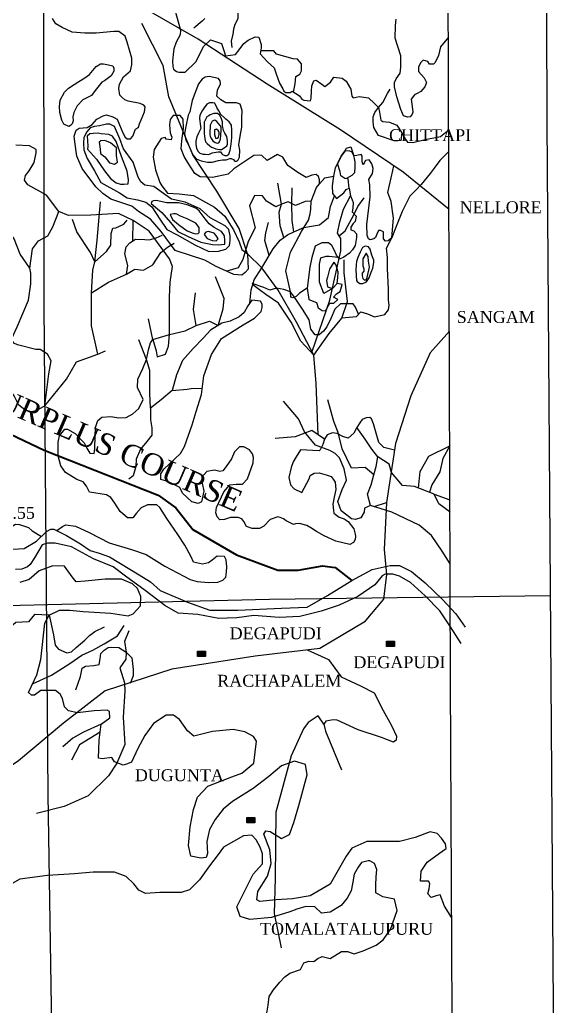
# Model space of a CAD drawing. Header units: millimetres. Extents: x 46 to 1858, y 42 to 1542.
# Drawn here: x 1609.6 to 1858.4, y 393.2 to 847.6 of the extents above; entities that cross this region are included whole.
import ezdxf

# ---------------------------------------------------------------- set-up
doc = ezdxf.new("R2010")
doc.units = ezdxf.units.MM
doc.header["$MEASUREMENT"] = 0
for name, color, linetype in [('CONTOUR', 31, 'Continuous'), ('NALA', 4, 'Continuous'), ('TEXT', 7, 'Continuous')]:
    doc.layers.add(name, color=color, linetype=linetype)
for name, color, linetype, lineweight in [('RIVER', 4, 'Continuous', 25), ('ROAD', 1, 'Continuous', 25), ('SURPLUS COURSE', 152, 'Continuous', 25), ('TITLE', 7, 'Continuous', 30)]:
    doc.layers.add(name, color=color, linetype=linetype, lineweight=lineweight)
doc.styles.get("Standard").update_dxf_attribs({"font": 'times.ttf'})

msp = doc.modelspace()

# ---------------------------------------------------------------- hatches: boundary and pattern name
at = {"layer": 'TEXT'}
for points in [[(1782.09, 561.4), (1778.42, 561.4), (1778.42, 558.96), (1782.09, 558.96)], [(1695.07, 556.74), (1691.4, 556.74), (1691.4, 554.3), (1695.07, 554.3)], [(1717.86, 480.17), (1714.19, 480.17), (1714.19, 477.73), (1717.86, 477.73)]]:
    msp.add_hatch(color=256, dxfattribs=at).paths.add_polyline_path(points)

# ---------------------------------------------------------------- linework, layer by layer
at = {"layer": 'CONTOUR'}
for points in [[(1680.14, 854.83), (1683.58, 842.81), (1683.47, 840.69), (1681.58, 837.27), (1680.51, 834.2), (1680.28, 831.61), (1679.92, 828.54), (1680.04, 826.06), (1680.4, 824.77), (1681.69, 823.7), (1682.88, 823.35), (1685.71, 823.35), (1690.67, 828.19), (1694.33, 835.38), (1697.4, 838.33), (1702.48, 836.56), (1703.42, 833.85), (1704.37, 831.02), (1708.86, 831.49), (1710.63, 833.73), (1712.75, 836.56), (1714.76, 838.21), (1717.95, 839.74), (1719.72, 839.51), (1720.67, 836.21), (1720.67, 834.67), (1720.19, 831.84), (1723.65, 828.16), (1726.72, 825.45), (1727.67, 822.62), (1729.2, 818.37), (1730.62, 815.78), (1731.21, 814.72), (1732.15, 814.01), (1734.04, 814.01), (1734.99, 814.6), (1738.3, 812.59), (1739.48, 810.94), (1740.3, 810.47), (1743.37, 810.24), (1743.73, 811.41), (1743.85, 814.6), (1744.08, 817.08), (1744.91, 819.43), (1746.09, 819.67), (1748.57, 817.9), (1750.1, 816.84), (1752.58, 818.85), (1754.24, 821.09), (1758.02, 820.61), (1759.79, 819.32), (1762.03, 815.54), (1762.39, 812.36), (1763.1, 811.65), (1765.81, 812.24), (1770.18, 811.65), (1772.9, 808.94), (1774.79, 807.17), (1775.14, 804.93), (1775.85, 801.27), (1776.79, 800.68), (1779.86, 800.45), (1783.17, 799.03), (1785.41, 795.49), (1787.3, 792.19), (1788.13, 791.25), (1790.49, 791.01), (1796.16, 792.43), (1803.29, 793.77), (1807.07, 796.84)], [(1634.96, 791.35), (1634.66, 793.95), (1635.49, 796.66), (1636.91, 797.6), (1640.69, 797.96), (1642.93, 799.37), (1645.06, 801.85), (1648.01, 803.26), (1649.54, 803.74), (1652.5, 802.79), (1654.38, 801.73), (1655.57, 799.14), (1656.98, 795.48), (1658.16, 793.48), (1659.11, 792.77), (1660.53, 792.65), (1661.71, 793.95), (1662.89, 797.13), (1664.19, 798.08), (1664.78, 799.61), (1667.02, 805.15), (1667.26, 807.51), (1666.78, 808.22), (1665.01, 809.04), (1659.46, 810.11), (1657.93, 810.7), (1656.63, 811.87), (1655.68, 812.82), (1655.21, 815.88), (1655.45, 817.89), (1657.34, 821.31), (1660.64, 824.02), (1661.12, 826.74), (1661.12, 829.8), (1659.11, 837.23), (1658.05, 839.95), (1655.2, 842.15), (1652.96, 842.15), (1644.81, 841.44), (1639.62, 841.44), (1633.71, 841.92), (1629.11, 843.92), (1626.27, 845.69), (1624.74, 848.17)], [(1806.93, 839.55), (1803.21, 835.09), (1802.37, 831.05), (1800.83, 827.84), (1800, 827.14), (1798.18, 827.14), (1797.48, 828.26), (1795.25, 828.96), (1794.13, 827.7), (1793.15, 825.75), (1793.15, 823.66), (1795.81, 820.87), (1796.79, 818.64), (1796.09, 816.68), (1794.27, 814.59), (1792.6, 813.62), (1791.34, 813.06), (1789.8, 810.97), (1790.36, 806.36), (1790.5, 804.97), (1790.22, 804.13), (1789.25, 802.88), (1788.13, 802.74), (1786.31, 803.3), (1785.06, 806.23), (1783.24, 812.08), (1782.12, 816.68), (1782.12, 818.64), (1782.82, 820.31), (1784.64, 822.96), (1785.06, 825.75), (1785.06, 830.91), (1782.4, 839.13), (1782.54, 844.85), (1782.82, 847.78)], [(1807.1, 786.82), (1802.94, 782.69), (1800.34, 779.15), (1798.45, 776.79), (1794.44, 771.72), (1792.08, 769.24), (1789.12, 766.29), (1785.58, 759.22), (1782.28, 750.75), (1780.86, 747.09), (1779.21, 745.79), (1778.03, 745.56), (1776.96, 746.62), (1776.96, 748.39), (1776.96, 749.92), (1775.66, 750.51), (1774.72, 750.51), (1773.89, 748.74), (1773.42, 747.21), (1772.59, 746.74), (1770.94, 746.27), (1770.11, 746.74), (1769.52, 748.27), (1769.29, 753.34), (1770.82, 766.08), (1770.7, 771.59), (1770.23, 773.94), (1772, 776.77), (1772.24, 779.02), (1771.65, 781.26), (1770.46, 783.03), (1768.81, 782.67), (1767.75, 780.67), (1767.28, 782.2), (1767.28, 783.5), (1767.28, 784.79), (1766.69, 785.5), (1764.8, 785.03), (1763.38, 784.91), (1762.67, 786.56), (1761.25, 787.15), (1759.25, 787.04), (1757.47, 784.79), (1756.29, 782.2), (1754.76, 779.37), (1754.05, 775.6), (1753.46, 771.11), (1753.58, 767.57), (1755.35, 765.22), (1758.77, 767.81), (1759.84, 769.46), (1761.25, 769.93), (1761.84, 766.51), (1762.55, 764.63), (1763.02, 763.33), (1762.91, 760.73), (1762.67, 759.08), (1764.44, 757.08), (1763.97, 754.72), (1763.02, 753.66), (1761.96, 752.01), (1761.96, 750.83), (1763.38, 750.36), (1764.53, 748.98), (1764.53, 747.21), (1763.94, 743.55), (1762.76, 741.67), (1761.34, 740.01), (1758.75, 738.25), (1756.74, 737.3), (1755.44, 739.19), (1754.38, 741.55), (1753.2, 743.67), (1751.66, 744.85), (1748.59, 744.85), (1745.64, 743.32), (1744.1, 738.01), (1743.16, 733.65), (1741.86, 723.97), (1738.43, 721.61), (1736.9, 720.08), (1735.25, 719.49), (1734.3, 719.73), (1734.18, 722.32), (1732.06, 731.88), (1734.18, 740.6), (1739.26, 750.04), (1742.45, 755.23), (1743.28, 758.18), (1743.63, 760.3), (1743.75, 764.07), (1746.23, 770.27), (1747.53, 771.93), (1747.64, 773.81), (1747.05, 775.35), (1745.99, 776.29), (1743.98, 775.94), (1741.5, 774.87), (1737.66, 777.14), (1733.07, 780.41), (1730.66, 784.34), (1728.26, 785.43), (1723.46, 782.81), (1721.05, 785), (1720.18, 785.21), (1717.34, 785), (1708.16, 778.89), (1705.54, 776.49), (1698.33, 774.96), (1692.65, 775.18), (1690.25, 776.7), (1687.41, 781.07), (1685.22, 784.56), (1683.91, 788.05), (1684.13, 791.76), (1685, 797.43), (1684.79, 801.8), (1683.47, 803.54), (1682.38, 803.54), (1680.2, 803.54), (1678.89, 801.58), (1678.45, 799.18), (1678.89, 795.47), (1679.54, 793.51), (1679.32, 792.2), (1676.92, 792.63), (1676.48, 793.29), (1674.74, 792.85), (1671.46, 787.83), (1671.02, 784.34), (1672.11, 778.45), (1674.08, 772.56), (1674.95, 771.03), (1677.58, 767.76), (1683.04, 767.32), (1689.59, 766.67), (1699.2, 761.21), (1704.01, 757.07), (1707.94, 750.74), (1710.57, 745.28), (1711.88, 741.79), (1714.5, 739.83), (1714.72, 732.63), (1713.41, 731.1), (1711.88, 730.01), (1708.16, 730.23), (1700.08, 733.94), (1694.84, 736.77), (1681.07, 741.36), (1674.74, 750.08), (1669.71, 755.76), (1664.25, 759.25), (1661.19, 761.65), (1651.58, 764.92), (1647.86, 767.54), (1644.59, 770.6), (1638.25, 779.1), (1635.85, 784.78), (1634.96, 791.35)], [(1626.64, 612.3), (1629.33, 614.16), (1630.79, 614.89), (1635.29, 614.4), (1641.48, 611.37), (1650.72, 606.64), (1661.05, 603.6), (1667.85, 601.3), (1676.36, 595.96), (1688.02, 589.77), (1691.3, 588.92), (1696.41, 588.43), (1700.78, 588.55), (1703.09, 589.53), (1704.43, 590.86), (1704.79, 593.29), (1704.91, 595.59), (1704.55, 598.87), (1703.82, 600.33), (1700.54, 600.45), (1698.23, 598.75), (1696.53, 597.41), (1693.73, 596.81), (1689.6, 597.78), (1688.51, 600.21), (1685.59, 605.54), (1682.43, 610.52), (1677.33, 617.8), (1674.05, 622.9), (1672.71, 624.11), (1668.46, 624.23), (1665.42, 622.78), (1663.11, 620.11), (1661.65, 618.17), (1659.22, 618.17), (1655.82, 621.08), (1653.39, 624.96), (1651.57, 627.51), (1649.5, 628.72), (1641.73, 629.94), (1640.27, 632.73), (1638.81, 634.79), (1635.89, 635.76), (1630.66, 638.99), (1628.47, 642.14), (1627.26, 646.75), (1627.26, 650.27), (1627.26, 653.06), (1627.86, 655.98), (1630.3, 659.01), (1631.51, 659.01), (1635.16, 657.07), (1639.17, 652.7), (1640.5, 650.27), (1641.84, 647.97), (1643.78, 647.85), (1644.15, 650.15), (1644.27, 655.86), (1644.51, 659.74), (1645.48, 663.02), (1647.43, 664.47), (1651.44, 664.84), (1655.2, 664.23), (1658.61, 664.35), (1661.65, 666.05), (1664.44, 668.48), (1666.38, 672.72), (1663.86, 678.14), (1663.98, 682.02), (1666.29, 686.88), (1667.87, 691.12), (1668.84, 695.61), (1669.73, 698.77), (1670.9, 700.32), (1672.45, 695.08), (1672.84, 692.36), (1676.73, 693.53), (1678.09, 697.22), (1678.48, 702.65), (1678.48, 712.17), (1678.48, 719.74), (1678.87, 726.73), (1679.84, 733.92), (1678.48, 737.41), (1669.15, 750.23), (1661.76, 755.08), (1655.12, 758.31), (1642.29, 757.53), (1631.99, 757.34), (1627.52, 759.28), (1621.88, 766.85), (1613.32, 771.51), (1611.77, 773.65), (1612.16, 775.78), (1613.91, 777.92), (1616.24, 781.8), (1617.21, 786.27), (1617.21, 787.82), (1614.1, 789.57), (1607.85, 789.76)], [(1782.06, 649.38), (1777.15, 650.6), (1774.95, 652.92), (1772.49, 661.46), (1771.45, 663.79), (1770.81, 664.31), (1768.99, 664.18), (1767.18, 663.53), (1766.14, 661.98), (1764.72, 659.78), (1763.42, 657.19), (1760.83, 654.87), (1758.37, 655.64), (1755.78, 657.06), (1753.58, 657.32), (1751.12, 656.42), (1749.82, 654.35), (1749.05, 651.89), (1747.88, 649.56), (1747.36, 649.04), (1738.81, 649.43), (1736.87, 646.33), (1735.45, 644), (1734.54, 641.28), (1733.5, 636.75), (1734.15, 633.39), (1735.97, 631.58), (1739.46, 629.77), (1742.82, 636.08), (1743.21, 637.63), (1745.15, 638.79), (1747.48, 638.92), (1750.59, 638.02), (1752.92, 637.24), (1753.83, 635.95), (1754.74, 634.65), (1755.12, 631.16), (1754.35, 627.67), (1753.7, 624.43), (1753.96, 621.59), (1754.22, 620.3), (1756.55, 618.48), (1758.88, 617.71), (1760.82, 616.54), (1763.41, 613.05), (1764.06, 610.72), (1764.19, 609.56), (1764.06, 608.14), (1763.15, 606.84), (1761.47, 605.94), (1755.12, 607.36), (1749.68, 609.82), (1746.19, 611.89), (1743.6, 613.57), (1741.78, 614.6), (1738.42, 615.51), (1736.6, 615.38), (1735.57, 615.12), (1732.2, 616.8), (1731.03, 617.71), (1729.48, 618.35), (1728.44, 618.61), (1724.82, 617.45), (1721.97, 614.34), (1719.89, 613.31), (1716.53, 613.31), (1713.94, 614.22), (1712.77, 616.54), (1711.86, 617.71), (1710.18, 618.35), (1706.55, 618.35), (1703.83, 617.45), (1701.63, 617.32), (1700.47, 618.61), (1699.82, 620.55), (1700.21, 623.01), (1703.57, 630.13), (1706.29, 633.36), (1709.27, 633.75), (1712.12, 633.75), (1714.45, 636.08), (1717.04, 643.45), (1717.17, 645.91), (1716.79, 647.59), (1715.36, 649.53), (1712.77, 650.95), (1710.7, 650.95), (1708.5, 648.5), (1707.07, 645.39), (1704.61, 641.77), (1703.06, 639.83), (1701.63, 639.44), (1699.17, 640.09), (1695.67, 639.57), (1693.47, 636.85), (1693.6, 634.14), (1694.38, 630.39), (1693.21, 625.6), (1691.79, 624.82), (1688.81, 625.47), (1684.53, 629.61), (1683.24, 632.2), (1677.8, 634.91), (1674.5, 635.84), (1674.5, 638.43), (1675.92, 640.63), (1683.56, 647.87), (1685.38, 651.1), (1689, 660.94), (1690.82, 667.15), (1693.3, 674.9), (1694.34, 683.57), (1697.84, 693.4), (1702.5, 700.78), (1712.47, 706.99), (1717.65, 710.09), (1720.76, 713.19), (1721.15, 715.01), (1721.15, 716.56), (1720.37, 717.98), (1716.49, 718.37), (1714.54, 715.78), (1712.86, 712.81), (1710.53, 710.74), (1706.38, 708.8), (1702.63, 707.89), (1697.45, 704.53), (1694.21, 701.04), (1689.42, 696.12), (1684.49, 690.69), (1681.77, 684.09), (1679.7, 676.85), (1674.65, 672.45), (1669.7, 668.61), (1669.7, 663.31), (1670.35, 659.68), (1670.35, 656.32), (1668.14, 653.35), (1665.16, 649.85), (1663.22, 645.2), (1662.96, 641.83), (1661.8, 637.56), (1659.8, 635.93)], [(1601.95, 603.71), (1604.91, 612.1), (1606.12, 614.28), (1607.58, 615.25), (1609.4, 615.13), (1613.66, 613.8), (1615.24, 612.22), (1619.63, 609.6)], [(1808.47, 433.98), (1805.05, 439.33), (1803.07, 444.48), (1801.28, 444.09), (1798.9, 443.29), (1797.51, 445.08), (1798.11, 447.26), (1798.31, 449.83), (1797.71, 450.82), (1796.32, 450.82), (1794.14, 450.82), (1794.34, 455.38), (1797.12, 459.54), (1802.87, 463.7), (1805.84, 465.88), (1805.65, 468.06), (1803.66, 470.64), (1801.68, 472.82), (1798.5, 473.61), (1791.56, 471.03), (1784.42, 469.05), (1769.34, 469.05), (1762.4, 466.08), (1759.82, 462.31), (1752.48, 449.44), (1743.35, 444.09), (1735.22, 442.7), (1727.68, 442.3), (1720.14, 441.51), (1718.75, 442.3), (1719.15, 446.07), (1723.71, 453.2), (1725.3, 458.95), (1724.7, 465.29), (1721.92, 472.42), (1722.92, 474.07), (1724.91, 473.67), (1730.06, 470.5), (1733.83, 472.28), (1735.82, 477.83), (1738, 485.76), (1741.97, 499.82), (1741.17, 504.58), (1736.02, 506.17), (1730.06, 503.99), (1724.31, 499.03), (1716.97, 493.48), (1707.45, 487.54), (1703.28, 483.97), (1699.51, 479.22), (1696.93, 474.66), (1695.74, 469.11), (1695.94, 463.56), (1695.35, 461.78), (1692.96, 461.39), (1688.4, 462.38), (1687.21, 467.33), (1688, 475.85), (1689.59, 483.78), (1691.38, 489.52), (1696.14, 494.67), (1707.25, 498.83), (1711.81, 500.62), (1717.37, 505.17), (1718.56, 515.28), (1717.17, 517.46), (1713.2, 519.64), (1707.84, 520.63), (1698.32, 519.84), (1689.79, 517.66), (1686.81, 520.04), (1683.19, 525.25), (1680.41, 527.24), (1677.04, 527.24), (1671.09, 523.47), (1667.12, 517.92), (1663.94, 511.98), (1660.97, 505.64), (1659.18, 504.85), (1657.2, 504.25), (1653.23, 505.84), (1652.04, 507.82), (1647.48, 507.22), (1645.89, 507.42), (1646.09, 515.74), (1647.08, 523.08), (1651.05, 526.05), (1650.85, 529.02), (1649.86, 529.61), (1643.9, 529.22), (1636.17, 528.42), (1632, 529.22), (1630.22, 531.2), (1629.22, 534.96), (1628.23, 536.95), (1626.05, 538.73), (1619.3, 538.73), (1616.33, 536.55), (1614.94, 536.55), (1613.55, 537.74), (1617.52, 545.86), (1619.3, 552.99), (1621.08, 569.74), (1623.07, 573.31), (1627.83, 575.68), (1632.59, 575.68), (1638.74, 575.09), (1651.44, 574.3), (1659.57, 573.11), (1661.75, 573.9), (1665.13, 577.67), (1665.32, 582.02), (1663.74, 585.59), (1661.56, 587.77), (1656.4, 589.95), (1648.86, 589.95), (1639.73, 588.96), (1635.57, 588.76), (1633.78, 590.94), (1631, 594.9), (1630.21, 595.89), (1624.85, 596.09), (1618.5, 593.71), (1613.94, 589.75), (1609.58, 588.37)], [(1723.12, 389.17), (1723.92, 393.78), (1724.33, 397.79), (1726.33, 400.8), (1729.34, 404.4), (1731.55, 406.81), (1733.96, 408.41), (1738.78, 410.22), (1740.38, 413.22), (1742.59, 414.03), (1745, 413.83), (1746.81, 415.23), (1748.81, 416.23), (1752.43, 415.23), (1757.65, 418.44), (1760.46, 418.44), (1763.47, 417.43), (1767.68, 418.84), (1773.7, 421.44), (1776.92, 423.85), (1780.33, 428.66), (1783.34, 437.28), (1782.16, 442.59), (1776.74, 443.59), (1773.53, 445.4), (1773.53, 449.01), (1773.73, 452.82), (1773.93, 456.22), (1772.92, 459.03), (1770.72, 460.23), (1769.91, 460.23), (1766.9, 459.43), (1765.3, 457.23), (1763.49, 454.02), (1762.69, 449.61), (1762.09, 446.4), (1760.28, 442.99), (1757.47, 439.58), (1752.45, 436.58), (1748.44, 436.18), (1745.43, 438.98), (1741.21, 439.18), (1737.2, 437.98), (1733.98, 436.78), (1725.55, 434.17), (1715.52, 433.17), (1711.1, 434.57), (1709.5, 438.98), (1717.05, 454.04), (1721.26, 458.86), (1721.26, 463.47), (1720.26, 466.47), (1718.45, 469.88), (1716.44, 472.09), (1712.63, 471.69), (1703.4, 466.47), (1700.99, 463.07), (1696.97, 457.85), (1692.36, 451.44), (1687.74, 446.83), (1683.93, 445.62), (1674.09, 445.62), (1667.47, 445.22), (1664.46, 446.63), (1662.05, 449.63), (1658.63, 453.04), (1653.21, 455.05), (1643.38, 455.05), (1634.75, 454.24), (1622.3, 453.44), (1609.66, 451.84), (1598.42, 445.42)]]:
    msp.add_lwpolyline(points, dxfattribs=at)
for points in [[(1647.42, 818.83), (1644.35, 814.94), (1642.69, 812.7), (1638.68, 810.7), (1635.96, 807.98), (1634.43, 804.8), (1634.07, 802.91), (1634.19, 801.02), (1633.72, 799.61), (1632.89, 798.9), (1632.18, 798.43), (1629.82, 799.49), (1628.99, 801.38), (1628.05, 804.92), (1627.93, 807.63), (1628.17, 810.46), (1630.18, 814.23), (1632.06, 816), (1634.66, 817.77), (1636.79, 819.19), (1639.5, 820.84), (1641.63, 822.37), (1644.82, 826.03), (1646.71, 827.33), (1648.13, 827.33), (1650.49, 826.74), (1652.38, 826.38), (1652.97, 825.2), (1652.85, 823.91), (1651.67, 821.66), (1648.6, 819.42)], [(1687.14, 803.61), (1685.97, 798.4), (1685.49, 795.18), (1686.11, 792.09), (1687.14, 790.31), (1689.27, 785.38), (1690.85, 783.46), (1693.04, 782.64), (1696.06, 781.95), (1698.19, 782.02), (1701.07, 782.77), (1702.85, 782.98), (1704.57, 783.12), (1706.22, 783.6), (1706.97, 783.6), (1707.93, 783.25), (1708.34, 782.7), (1708.82, 782.43), (1709.51, 782.5), (1710.13, 783.12), (1710.81, 784.35), (1710.88, 787.43), (1710.47, 789.97), (1711.09, 794.01), (1711.77, 798.05), (1711.84, 802.3), (1711.91, 805.8), (1711.02, 808.61), (1709.37, 809.36), (1706.97, 809.29), (1704.43, 809.29), (1702.17, 810.73), (1700.38, 812.4), (1700.58, 815.08), (1701.96, 818.09), (1701.89, 819.46), (1701.13, 820.49), (1698.94, 821.04), (1696.81, 821.38), (1694.96, 821.11), (1693.52, 820.15), (1691.87, 818.02), (1688.99, 810.35), (1687.82, 805.21)], [(1692.7, 799.7), (1692.97, 797.44), (1691.88, 795.31), (1691.05, 793.6), (1690.57, 791.68), (1690.64, 790.24), (1690.91, 788.32), (1691.67, 786.88), (1692.42, 786.06), (1694.07, 785.65), (1694.96, 785.65), (1696.68, 785.58), (1698.12, 786.27), (1701, 786.68), (1701.96, 786.68), (1702.58, 785.86), (1702.92, 785.45), (1703.95, 784.97), (1704.98, 784.97), (1705.87, 785.65), (1706.49, 787.43), (1706.9, 790.31), (1707.18, 793.39), (1707.25, 796.68), (1707.04, 799.01), (1706.01, 800.59), (1704.5, 801.76), (1703.47, 802.65), (1702.17, 803.95), (1701.21, 805.66), (1700.32, 807.1), (1699.35, 809.09), (1698.53, 809.36), (1696.88, 809.36), (1695.65, 808.61), (1694.55, 807.03), (1693.59, 805.66), (1692.42, 803.67), (1692.36, 802.3), (1692.49, 800.93)], [(1695.72, 802.85), (1694.55, 800.32), (1694.48, 798.47), (1694.48, 796.55), (1694.48, 795.24), (1694.62, 794.01), (1694.83, 792.71), (1695.1, 791.41), (1695.79, 790.52), (1697.02, 789.56), (1697.91, 788.94), (1698.81, 788.6), (1699.9, 788.05), (1701.55, 787.84), (1702.51, 787.84), (1703.27, 788.32), (1704.98, 789.49), (1705.19, 790.31), (1705.26, 791.82), (1704.98, 793.74), (1704.02, 795.38), (1703.33, 796.55), (1702.92, 798.67), (1702.92, 800.52), (1702.51, 801.96), (1701.76, 803.67), (1700.66, 804.43), (1698.87, 804.36), (1697.23, 803.81), (1696.68, 803.33)], [(1698.12, 800.86), (1697.3, 799.08), (1697.23, 797.64), (1697.09, 796.62), (1697.02, 795.66), (1697.09, 794.77), (1697.3, 793.81), (1697.85, 792.71), (1698.53, 791.75), (1699.49, 791), (1700.45, 790.65), (1701.21, 790.86), (1701.48, 791.41), (1701.96, 792.64), (1702.1, 794.35), (1702.24, 796.68), (1702.24, 797.71), (1701.96, 798.74), (1700.93, 799.97), (1700.25, 800.73), (1699.35, 801.28)], [(1659.04, 765.6), (1663.77, 764.68), (1667.58, 763.62), (1670.33, 761.33), (1674.14, 755.7), (1677.34, 750.98), (1682.07, 748.54), (1690.15, 743.97), (1696.56, 740.77), (1701.13, 740.92), (1704.49, 741.84), (1706.16, 743.67), (1706.47, 745.95), (1706.47, 748.08), (1705.86, 750.98), (1704.18, 752.65), (1697.17, 756.31), (1692.59, 760.42), (1685.73, 763.62), (1679.48, 764.99), (1676.43, 767.12), (1674.14, 768.8), (1671.24, 770.77), (1667.13, 771.38), (1665.3, 772.91), (1664.08, 775.04), (1661.79, 782.05), (1657.37, 788.14), (1655.69, 792.71), (1653.17, 798.42), (1651.04, 799.49), (1649.51, 799.49), (1646.31, 798.73), (1644.02, 798.42), (1642.04, 797.81), (1640.52, 795.99), (1639.14, 793.4), (1638.99, 790.65), (1639.14, 787.61), (1640.67, 783.65), (1644.02, 778.01), (1646.92, 772.68), (1655.46, 767.81)], [(1640.78, 788), (1644.85, 783.41), (1648.53, 778.02), (1651.43, 774.48), (1653.92, 772.51), (1656.03, 771.85), (1657.47, 771.85), (1659.45, 771.98), (1659.58, 773.82), (1659.05, 777.76), (1656.42, 784.59), (1653.92, 791.42), (1652.35, 793.91), (1650.64, 794.7), (1647.09, 795.09), (1645.64, 795.36), (1643.41, 795.22), (1641.83, 794.96), (1640.64, 793.91), (1640.78, 791.81), (1640.91, 789.32)], [(1699.29, 796.89), (1699.22, 794.7), (1699.49, 793.67), (1699.77, 792.98), (1700.45, 792.98), (1701.14, 793.53), (1701.34, 794.77), (1701.34, 795.72), (1700.86, 796.55), (1700.18, 797.23)], [(1646.17, 791.15), (1646.56, 788), (1646.82, 786.03), (1648.8, 784.46), (1650.9, 781.7), (1653.14, 781.04), (1654.58, 781.96), (1654.06, 784.98), (1654.06, 788.53), (1651.29, 790.89), (1648.8, 791.94), (1646.96, 791.81)], [(1670.1, 762.92), (1674.96, 758.85), (1679.04, 754.26), (1682.32, 750.05), (1687.06, 747.69), (1692.97, 745.06), (1698.36, 744.01), (1700.99, 743.88), (1704.02, 744.14), (1704.02, 745.85), (1703.89, 748.08), (1702.44, 750.05), (1699.02, 751.89), (1696.79, 753.6), (1694.95, 755.83), (1692.18, 759.51), (1690.61, 760.82), (1686.66, 762.4), (1682.59, 763.18), (1677.33, 763.18), (1672.46, 764.37), (1671.15, 764.24), (1670.36, 763.84)], [(1678.77, 757.93), (1679.96, 755.57), (1682.72, 753.2), (1686.66, 750.32), (1689.42, 749.27), (1690.48, 749), (1691.66, 749.13), (1692.18, 749.53), (1692.18, 750.71), (1692.18, 751.89), (1690.61, 753.86), (1686.66, 755.83), (1683.51, 757.14), (1681.93, 758.06), (1681.27, 758.19), (1680.48, 758.19)], [(1696.52, 750.05), (1695.21, 749.66), (1694.42, 748.87), (1694.95, 748.08), (1695.87, 746.77), (1698.23, 745.85), (1700.07, 745.72), (1700.99, 746.64), (1700.47, 747.43), (1699.81, 748.35), (1699.15, 749.27)], [(1767.35, 742.64), (1766.31, 740.55), (1765.26, 738.11), (1764.56, 736.25), (1764.45, 734.62), (1764.33, 732.18), (1764.68, 727.54), (1764.91, 726.96), (1766.19, 726.14), (1767.47, 726.03), (1769.21, 726.84), (1770.49, 728.7), (1771.42, 731.37), (1772.12, 733.23), (1772.59, 735.78), (1772.59, 736.83), (1771.66, 739.15), (1770.84, 741.94), (1770.14, 742.98), (1768.87, 743.22), (1768.28, 743.1)], [(1769.1, 740.08), (1767.47, 737.53), (1767.47, 735.55), (1767.59, 734.16), (1767.94, 732.88), (1767.94, 731.72), (1767.24, 730.79), (1767.24, 729.63), (1767.47, 728.35), (1768.17, 727.77), (1769.1, 727.77), (1769.56, 728.82), (1770.61, 733.58), (1770.14, 736.36), (1770.03, 738.57)], [(1754.1, 735.9), (1752.12, 732.65), (1751.19, 729.05), (1750.84, 727.42), (1751.19, 724.52), (1753.52, 723.82), (1755.72, 726.03), (1756.07, 728.82), (1756.19, 731.37), (1755.14, 734.85)]]:
    msp.add_lwpolyline(points, close=True, dxfattribs=at)
at = {"layer": 'NALA'}
for points in [[(1708.56, 859.42), (1709.61, 854.6), (1710.03, 851.42), (1709.93, 848.03), (1708.65, 845.38), (1708.02, 843.26), (1707.7, 840.93), (1706.96, 837.75), (1707.17, 834.78)], [(1721, 733.31), (1714.5, 739.83), (1710.57, 751.41), (1700.27, 768.57), (1689.27, 785.38), (1678.27, 812.03), (1675.56, 826.47), (1665.74, 845.83)], [(1694.76, 848.19), (1693.49, 846.91), (1689.67, 843.74)], [(1735.61, 814.22), (1736.4, 818.12), (1736.73, 821.41), (1738.59, 822.5), (1739.36, 824.03), (1739.36, 827.2), (1737.49, 829.39), (1735.52, 829.61), (1727.85, 831.69), (1726.54, 833.22), (1720.43, 833.26)], [(1785.41, 795.49), (1785.03, 791.99), (1781.97, 791.77), (1774.75, 794.29), (1772.56, 797.89), (1772.23, 800.51), (1772.23, 802.81), (1773, 804.88), (1774.79, 807.17), (1776.72, 809.47), (1778.91, 813.62), (1780.11, 815.59)], [(1761.25, 769.93), (1760.75, 774.36), (1759.22, 774.47), (1757.36, 775.67), (1757.03, 777.53), (1755.83, 781.35), (1757.47, 784.79), (1759.25, 787.04), (1759.98, 788.46), (1761.95, 789), (1761.95, 789), (1763.02, 785.74), (1763.81, 782.12), (1763.81, 780.04), (1763.7, 777.09), (1762.39, 775.89), (1759.98, 774.42)], [(1757.84, 710.23), (1764.6, 710.91), (1766.57, 713.12), (1769.64, 712.14), (1772.83, 710.79), (1772.83, 710.79), (1777.61, 711.89), (1779.33, 713.98), (1779.7, 716.06), (1779.33, 718.64), (1779.33, 723.42), (1778.84, 732.98), (1778.84, 738), (1778.48, 742.35), (1780.86, 747.09), (1781.67, 756.2), (1780.57, 763.92), (1779.09, 767.97), (1781.3, 778.14), (1781.79, 780.27)], [(1747.53, 771.93), (1749.99, 774.77), (1754.05, 775.6)], [(1731.12, 747.28), (1729.51, 752.63), (1728.96, 758.98), (1730.1, 762.59), (1728.41, 772.37)], [(1735.73, 749.92), (1735.04, 755.11), (1734.82, 762.84), (1735.04, 770.16)], [(1621.07, 669.78), (1622.95, 684.49), (1624, 690.44), (1622.42, 693.59), (1618.92, 695.69), (1616.99, 695.69), (1608.58, 697.79), (1606.83, 698.67), (1605.78, 700.42), (1608.41, 706.19), (1613.66, 718.44), (1614.72, 725.97), (1614.72, 730.87), (1614.19, 733.14), (1609.81, 739.62), (1607, 746.72), (1600.16, 755.99), (1594.73, 766.49)], [(1645.55, 693.58), (1642.57, 706.53), (1642.57, 721.75), (1643.27, 732.25), (1644.15, 736.04), (1645.21, 746.01), (1646.78, 763.69)], [(1743.75, 764.07), (1740.9, 763.82), (1736.48, 761.98), (1733.16, 763.7), (1730.1, 762.59), (1727.52, 761.37), (1727.52, 761.37), (1723.1, 763.94), (1721.26, 766.52), (1717.7, 766.64), (1715.37, 761.86), (1717.95, 751.68), (1714.76, 745.43), (1712.29, 737.17), (1710.2, 733.37), (1704.84, 731.75), (1704.12, 732.08)], [(1715.52, 717.08), (1716.09, 723.2), (1717.56, 727.85), (1721, 733.31), (1726.28, 742.07), (1729.47, 746.12), (1732.78, 748.45), (1735.73, 749.92), (1740.42, 751.93), (1743.95, 752.49), (1747.51, 753.1), (1747.51, 753.1), (1751.68, 756.54), (1752.66, 761.56), (1754.43, 766.44)], [(1744.12, 694.73), (1752.29, 718.37), (1757.35, 741.12), (1757.35, 746.76), (1755.87, 749.21), (1756.86, 754.48), (1758.57, 760.36), (1761.84, 766.51)], [(1756.61, 747.98), (1759.44, 750.34), (1763.56, 758.08), (1765.21, 761.49), (1768.15, 765.54)], [(1614.19, 733.14), (1615.41, 741.99), (1618.21, 745.67), (1622.59, 748.12), (1624.87, 752.14), (1627.52, 759.28)], [(1644.15, 736.04), (1642.23, 740.41), (1635.92, 749.86), (1633.82, 755.64)], [(1644.15, 736.04), (1649.59, 740.76), (1651.51, 743.74), (1651.69, 749.16), (1652.39, 751.61), (1653.79, 751.79), (1657.47, 753.36), (1659.05, 755.29)], [(1661.59, 745.66), (1661.76, 755.08)], [(1724.4, 738.96), (1722.48, 745.92), (1722.85, 749.47), (1724.07, 754.13)], [(1658.7, 730.44), (1659.4, 734.46), (1658, 739.71), (1658.52, 743.04), (1660.27, 744.79), (1662.9, 746.54), (1667.11, 746.36), (1669.21, 746.19), (1672.36, 747.06), (1675.17, 748.29)], [(1642.57, 721.75), (1650.46, 726.76), (1658.7, 730.44), (1662.55, 732.71), (1666.58, 732.19), (1670.79, 734.64), (1674.47, 740.41), (1677.62, 742.86), (1680.6, 744.61)], [(1741.86, 723.97), (1742.6, 718.76), (1742.6, 718.76), (1746.16, 717.41), (1746.16, 717.41), (1747.02, 714.96), (1748.73, 713.73), (1750.33, 713.49), (1750.33, 713.49), (1752.29, 717.04), (1754.13, 717.04), (1754.13, 717.04), (1755.98, 718.76), (1754.01, 719.74), (1754.01, 719.74), (1755.36, 721.33), (1757.08, 722.44), (1757.94, 725.62), (1755.72, 726.03), (1753.52, 723.82), (1749.59, 721.46), (1749.59, 721.46), (1747.51, 726.73), (1747.51, 731.51), (1747.51, 735.06), (1748.12, 737.88), (1748.12, 737.88), (1750.7, 738.74), (1752.05, 738.62), (1756.09, 738.25)], [(1745, 693.06), (1752, 703.06), (1757.78, 710.06), (1760.41, 717.76), (1759, 731.06), (1759, 737.01)], [(1746.94, 656.33), (1746.06, 680.11), (1745, 693.06), (1736.94, 708.29), (1728.53, 722.99), (1721, 733.31)], [(1621.07, 669.78), (1617.15, 667.51), (1614.87, 666.98), (1611.89, 667.86), (1609.09, 670.13), (1606.99, 674.33), (1604.01, 678.71), (1600.15, 681.33), (1595.77, 681.33), (1588.59, 681.51), (1580.18, 684.31), (1574.4, 686.58), (1571.07, 689.03), (1567.56, 692.53), (1565.46, 696.38), (1564.06, 701.63), (1555.83, 720.36), (1552.32, 722.98), (1548.64, 725.61), (1543.39, 727.88), (1538.83, 728.93), (1532.7, 729.63)], [(1670.9, 700.32), (1678.48, 702.65), (1685.69, 704.32), (1690.77, 706.77), (1696.9, 708.7), (1700.87, 706.75), (1703.21, 714.47), (1703.73, 719.19), (1699.71, 729.17)], [(1765.59, 712.02), (1765.59, 712.02), (1764.11, 715.19), (1763.13, 716.79), (1763.13, 716.79), (1757.24, 716.66), (1754.66, 714.21), (1752.94, 710.29), (1750.98, 706.12), (1749.38, 704.16), (1747.42, 702.44), (1745.58, 702.44), (1743.61, 705.02), (1742.88, 709.43), (1740.05, 713.84), (1736.07, 719.79), (1734.18, 722.32), (1731.22, 723.28), (1727.83, 723.95), (1724.71, 723.04), (1722.01, 724.26), (1716.61, 726.1)], [(1745, 693.06), (1739.04, 699.59), (1734.5, 708.29), (1728.73, 716.99), (1722.84, 721.04), (1719.89, 723.12), (1716.83, 725.52)], [(1690.77, 706.77), (1689.54, 714.12), (1690.42, 721.82)], [(1670.9, 700.32), (1668.87, 709.75)], [(1669.7, 668.61), (1669.47, 675.66), (1669.47, 680.6), (1669.47, 686.06), (1667.87, 691.12), (1664.35, 700.15)], [(1621.07, 669.78), (1631.18, 682.03), (1635.73, 690.08), (1645.55, 693.58), (1649.05, 695.15)], [(1679.7, 676.85), (1686.58, 677.43), (1688.52, 677.78), (1693.66, 677.94), (1693.66, 677.94)], [(1772.64, 637.93), (1768.56, 641.35), (1762.35, 641.02), (1757.94, 650), (1756.15, 657.5), (1754.19, 662.56), (1751.41, 672.51)], [(1807.74, 596.98), (1804.01, 602.85), (1799.1, 610.03), (1793.39, 614.76), (1780.81, 620.8), (1771.01, 623.9), (1768.23, 622.59), (1768.07, 620.8), (1766.6, 618.19), (1764.15, 617.37), (1762.35, 617.7), (1760.23, 619.33), (1757.62, 621.45), (1755.98, 625.69), (1757.94, 631.24), (1760.07, 635.48), (1758.92, 640.7), (1756.8, 645.76), (1754.84, 647.88), (1752.39, 649.18), (1745.69, 651.63), (1740.63, 657.83), (1737.85, 663.7), (1730.99, 671.86)], [(1807.66, 620.8), (1802.54, 624.55), (1800.41, 629.12), (1791.26, 632.54), (1785.71, 633.03), (1780.65, 639.07), (1779.67, 642.82), (1774.44, 646.24), (1771.66, 649.83), (1768.56, 654.4), (1764.72, 659.78)], [(1749.82, 654.35), (1744.06, 658.32), (1736.38, 655.54), (1727.24, 654.73)], [(1793.14, 631.84), (1793.88, 639.56), (1797.96, 646.57), (1807.56, 651.3), (1804.33, 645.43), (1803.03, 639.39), (1799.27, 633.36), (1798.19, 629.95)], [(1771.01, 623.9), (1769.7, 629.12), (1771.34, 633.36), (1772.64, 637.93), (1773.62, 641.84), (1774.44, 646.24)], [(1800.41, 629.12), (1807.64, 626.51)], [(1772.79, 623.34), (1778.36, 625.26)], [(1623.07, 573.31), (1616.32, 573.68), (1613.54, 570.31), (1607.79, 569.92), (1604.02, 566.55), (1602.04, 560.01), (1601.44, 556.64)], [(1623.07, 573.31), (1625.05, 564.37), (1625.85, 559.61), (1627.43, 557.63), (1631.2, 556.05), (1633.38, 556.44), (1635.57, 558.43), (1639.53, 561.79), (1641.72, 563.97), (1644.1, 565.76), (1648.66, 567.94)], [(1615.53, 541.8), (1624.26, 545.74), (1632.59, 551.09), (1638.15, 554.86), (1643.3, 557.24), (1648.46, 560.21), (1654.61, 563.77), (1657.59, 568.53)], [(1659.78, 566.18), (1657.79, 561.23), (1658.58, 556.25), (1661.17, 553.7), (1661.56, 551.12), (1661.76, 548.35), (1661.76, 545.38), (1660.37, 541.81)], [(1635.37, 539.01), (1637.55, 545.15), (1638.34, 548.91), (1639.93, 549.9), (1643.7, 550.1), (1646.08, 550.7), (1646.68, 553.27), (1646.88, 555.65), (1648.46, 557.24), (1650.25, 558.43), (1652.03, 558.62), (1655.21, 558.43), (1658.58, 556.25), (1658.38, 553.08), (1655.6, 549.11), (1657.79, 542.18), (1657.99, 538.41), (1657.19, 526.33), (1657.99, 513.84), (1654.22, 505.12), (1650.45, 499.38), (1641.12, 490.19), (1630.01, 485.24), (1617.32, 482.07)], [(1741.83, 557.33), (1751.72, 552.89), (1757.48, 544.96), (1766.41, 540.8), (1772.75, 537.63), (1776.92, 529.5), (1780.69, 522.57), (1783.07, 517.62), (1782.87, 515.83), (1781.68, 514.84), (1776.13, 517.02), (1765.41, 520.59), (1755.69, 524.95), (1753.91, 525.15), (1750.53, 524.55), (1749.54, 523.16), (1750.34, 519.99), (1757.68, 502.16)], [(1647.08, 523.08), (1638.94, 519.52), (1633.98, 516.74), (1629.42, 512.78)], [(1749.54, 523.16), (1746.96, 526.93), (1742.4, 523.96), (1740.22, 520.98), (1734.46, 508.5), (1727.49, 482.57), (1727.1, 452.25), (1726.7, 436.01), (1729.87, 420.15)], [(1646.58, 519.41), (1637.16, 513.57), (1633.39, 506.64)]]:
    msp.add_lwpolyline(points, dxfattribs=at)
at = {"layer": 'RIVER'}
for points in [[(1603.59, 603.64), (1611.65, 604.09), (1617.32, 607.38), (1621.94, 611.82), (1623.87, 612.96), (1625.35, 612.96), (1631.14, 610.01), (1637.49, 606.15), (1642.03, 603.09), (1646.12, 601.96), (1650.89, 600.26), (1664.62, 591.87), (1669.85, 588.7), (1674.16, 584.73), (1686.76, 579.4), (1697.09, 575.66), (1710.03, 575.66), (1730.12, 576.56), (1741.82, 577.02), (1751.2, 582.43), (1762.44, 589.34), (1771.86, 594.33), (1780.04, 596.26), (1784.35, 596.26), (1789.91, 593.43), (1796.16, 588.21), (1804.22, 580.61), (1810.35, 573.93), (1814.66, 567.8)], [(1812.84, 560.32), (1807.85, 568.03), (1802.97, 575.29), (1796.16, 582.32), (1789.46, 588.32), (1784.35, 591.27), (1781.28, 592.18), (1777.77, 592.18), (1776.4, 591.5), (1773.11, 587.3), (1765.28, 581.98), (1756.65, 577.89), (1748.36, 575.17), (1738.49, 572.68), (1729.07, 572.23), (1717.37, 573.25), (1709.54, 572.11), (1705, 572), (1701.25, 571.89), (1691.53, 573.71), (1682.57, 574.28), (1676.44, 577.79), (1667.36, 584.71), (1658.27, 591.28), (1652.6, 595.59), (1643.52, 599.33), (1633.41, 604.89), (1625.92, 606.47), (1622.29, 606.47), (1619.9, 605.68), (1616.43, 599.79), (1614.39, 596.62), (1613.14, 595.6), (1610.53, 594.46), (1607.58, 594.35)]]:
    msp.add_lwpolyline(points, dxfattribs=at)
at = {"layer": 'ROAD'}
for points in [[(1807.19, 760.17), (1786.03, 777.4), (1757.28, 796.86), (1723.41, 817.92), (1691.78, 838.66), (1660.16, 856.84), (1637.79, 871.52), (1597.37, 896.65), (1559.03, 909.41), (1503.45, 930.47), (1459.04, 951.21), (1405.37, 973.86), (1388.12, 981.2), (1350.22, 1002.78), (1323.07, 1017.14), (1284.73, 1029.9), (1231.38, 1042.98), (1159.18, 1062.13)], [(1807.38, 704.11), (1798.49, 694.17), (1789.54, 674.39), (1782.52, 652.38), (1778.36, 625.26), (1777.4, 603.56), (1778.36, 592.07), (1777.04, 580.67), (1768.1, 570.14), (1747.65, 558.02), (1717.94, 554.51), (1679.61, 548.45), (1648.94, 538.56), (1629.77, 523.56), (1609, 506.33), (1585.04, 490.06), (1553.88, 465.25), (1503.41, 433.99), (1465.39, 412.93), (1443.03, 394.74), (1422.26, 367.94)]]:
    msp.add_lwpolyline(points, dxfattribs=at)
at = {"layer": 'SURPLUS COURSE', "lineweight": 40}
msp.add_lwpolyline([(1419.85, 785.39), (1441.97, 772.21), (1466.03, 754), (1493.2, 736.17), (1519.2, 722.61), (1545.59, 703.62), (1564.99, 685.79), (1583.23, 671.45), (1605.35, 656.72), (1620.87, 649.36), (1673.3, 628.63), (1681.45, 622.81), (1689.21, 612.74), (1709.39, 601.11), (1728.41, 594.13), (1737.72, 594.13), (1748.98, 596.07), (1754.8, 595.3), (1762.44, 589.34)], dxfattribs=at)
at = {"layer": 'TEXT'}
for points in [[(1778.42, 561.4), (1782.09, 561.4), (1782.09, 558.96), (1778.42, 558.96)], [(1691.4, 556.74), (1695.07, 556.74), (1695.07, 554.3), (1691.4, 554.3)], [(1714.19, 480.17), (1717.86, 480.17), (1717.86, 477.73), (1714.19, 477.73)]]:
    msp.add_lwpolyline(points, close=True, dxfattribs=at)
at = {"layer": 'TITLE'}
msp.add_lwpolyline([(68.13, 51.02), (526.98, 48.99), (1287.44, 42.31), (1383.18, 41.8), (1858.4, 51.96), (1856.87, 178.61), (1852.4, 800.35), (1850.04, 1535.56), (1607.41, 1535.56), (45.94, 1541.67), (49.72, 1413.44)], close=True, dxfattribs=at)
for points in [[(1609.77, 1535.56), (1612.65, 1453.78), (1616.16, 1330.27), (1616.37, 1189.11), (1617.81, 1045.28), (1620.48, 898.34), (1620.69, 716.2), (1622.54, 490.82), (1624.6, 354.21), (1626.4, 290.61)], [(1810.13, 50.93), (1809.78, 174.33), (1807.92, 542.83), (1806.84, 865.39), (1806.84, 1251.18), (1801.54, 1488.13), (1802.31, 1535.56)], [(61.22, 562.58), (279.52, 564.81), (556.39, 565.7), (632.36, 566.36), (874.63, 569.48), (989.92, 569.93), (1235.27, 571.51), (1507.6, 575.51), (1724.63, 580.66), (1853.97, 582.44)]]:
    msp.add_lwpolyline(points, dxfattribs=at)

# ---------------------------------------------------------------- texts
at = {"layer": 'TEXT'}
for s, height, p in [('CHITTAPI', 5.49, (1779.6, 791.67)), ('NELLORE', 5.49, (1812.11, 758.47)), ('SANGAM', 5.49, (1810.75, 707.93)), ('LOW LEVEL SLUICE AT K.M.7.55', 5.4898, (1491.03, 617.74)), ('DEGAPUDI', 5.49, (1706.2, 562.26)), ('DEGAPUDI', 5.49, (1763.14, 548.95)), ('RACHAPALEM', 5.49, (1700.5, 540.39)), ('DUGUNTA', 5.49, (1662.55, 496.89)), ('TOMALATALUPURU', 5.4898, (1720.2, 426.15))]:
    msp.add_text(s, height=height, dxfattribs=at).set_placement(p)
msp.add_text('SURPLUS COURSE', height=10, rotation=336.5526, dxfattribs=at).set_placement((1590.23, 672.26))

doc.saveas('drawing.dxf')
